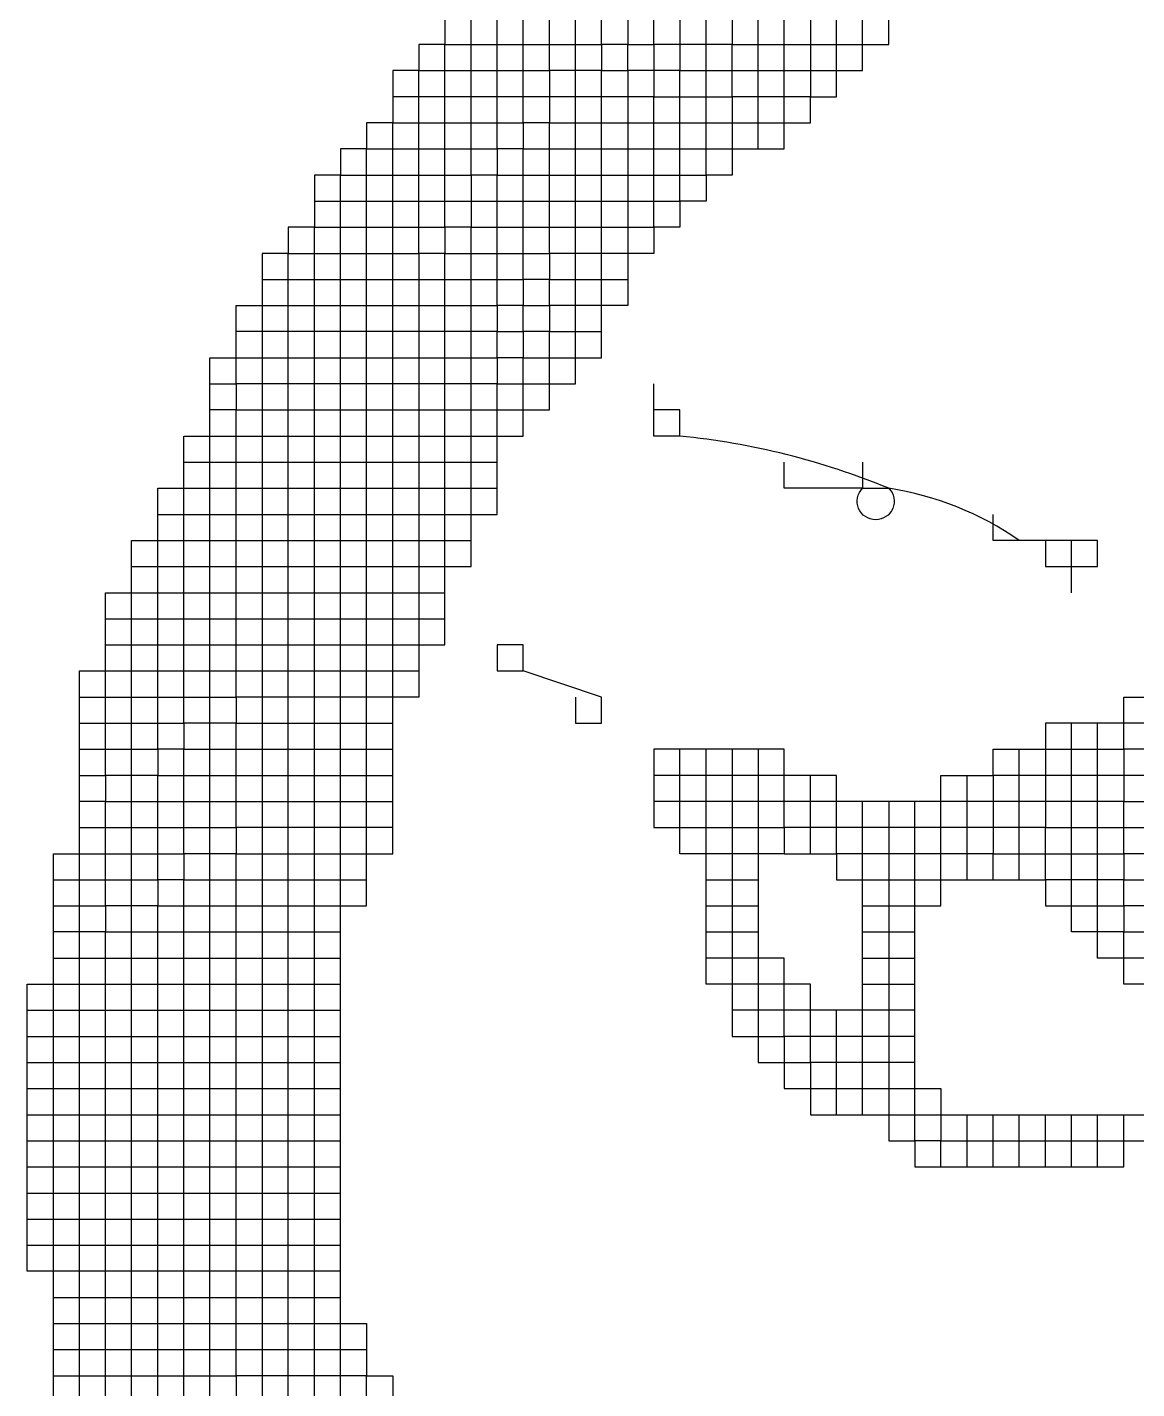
# Model space of a CAD drawing. Header units: millimetres. Extents: x 0 to 420, y 0 to 297.
# Drawn here: x 353.897 to 357.578, y 74.346 to 78.864 of the extents above; entities that cross this region are included whole.
import ezdxf
from ezdxf.enums import TextEntityAlignment as Align

# ---------------------------------------------------------------- set-up
doc = ezdxf.new("R2010")
doc.units = ezdxf.units.MM
doc.layers.add('TEXT', color=255, linetype='Continuous')
doc.styles.add('ECL', font='SIMFANG_2312.TTF', dxfattribs={"width": 0.7, "height": 3})

# ---------------------------------------------------------------- blocks, each defined once
blk = doc.blocks.new('*U60')
at = {"color": 32, "linetype": 'Continuous'}
for points in [[(-29.073, 9.4735), (-29.073, 9.325), (-29.2215, 9.325), (-29.2215, 9.1765), (-29.37, 9.1765), (-29.37, 9.028), (-29.37, 8.8795), (-29.5185, 8.8795), (-29.5185, 8.731), (-29.667, 8.731), (-29.667, 8.5825), (-29.8155, 8.5825), (-29.8155, 8.434), (-29.8155, 8.2855), (-29.964, 8.2855), (-29.964, 8.137), (-30.1125, 8.137), (-30.1125, 7.9885), (-30.1125, 7.84), (-30.1125, 7.6915), (-30.1125, 7.543), (-30.1125, 7.3945), (-30.1125, 7.246), (-30.1125, 7.0975), (-30.1125, 6.949), (-30.1125, 6.8005), (-30.1125, 6.652), (-30.1125, 6.5035), (-30.1125, 6.355), (-30.1125, 6.2065), (-30.1125, 6.058), (-30.1125, 5.9095), (-30.1125, 5.761), (-30.1125, 5.6125), (-30.1125, 5.464), (-30.1125, 5.3155), (-30.1125, 5.167), (-30.1125, 5.0185), (-30.1125, 4.87), (-30.1125, 4.7215), (-30.1125, 4.573), (-30.1125, 4.4245), (-30.1125, 4.276), (-30.1125, 4.1275), (-30.1125, 3.979), (-30.1125, 3.8305), (-30.1125, 3.682), (-30.1125, 3.5335), (-30.1125, 3.385), (-30.1125, 3.2365), (-30.1125, 3.088), (-30.1125, 2.9395), (-30.1125, 2.791), (-30.1125, 2.6425), (-30.1125, 2.494), (-30.1125, 2.3455), (-30.1125, 2.197), (-30.1125, 2.0485), (-30.1125, 1.9), (-30.1125, 1.7515), (-30.1125, 1.603)], [(-31.449, 3.8305), (-31.3005, 3.8305), (-31.152, 3.8305), (-31.0035, 3.8305), (-31.0035, 3.979), (-30.855, 3.979), (-30.7065, 3.979), (-30.7065, 4.1275), (-30.558, 4.1275), (-30.558, 4.276), (-30.4095, 4.276), (-30.261, 4.276), (-30.261, 4.4245), (-30.1125, 4.4245), (-29.964, 4.4245), (-29.8155, 4.4245), (-29.667, 4.4245), (-29.5185, 4.4245), (-29.5185, 4.573), (-29.5185, 4.7215), (-29.5185, 4.87), (-29.5185, 5.0185), (-29.5185, 5.167), (-29.5185, 5.3155), (-29.5185, 5.464), (-29.5185, 5.6125), (-29.5185, 5.761), (-29.5185, 5.9095), (-29.5185, 6.058), (-29.5185, 6.2065), (-29.5185, 6.355), (-29.5185, 6.5035), (-29.5185, 6.652), (-29.5185, 6.8005), (-29.5185, 6.949), (-29.5185, 7.0975), (-29.5185, 7.246), (-29.5185, 7.3945), (-29.5185, 7.543), (-29.5185, 7.6915), (-29.5185, 7.84), (-29.5185, 7.9885), (-29.5185, 8.137), (-29.37, 8.137), (-29.37, 8.2855), (-29.2215, 8.2855), (-29.2215, 8.434), (-29.2215, 8.5825), (-29.073, 8.5825), (-29.073, 8.731), (-28.9245, 8.731), (-28.9245, 8.8795), (-28.776, 8.8795), (-28.776, 9.028), (-28.776, 9.1765), (-28.6275, 9.1765), (-28.6275, 9.325), (-28.479, 9.325), (-28.479, 9.4735)], [(-29.37, 4.87), (-29.37, 5.0185), (-29.37, 5.167), (-29.37, 5.3155), (-29.37, 5.464), (-29.37, 5.6125), (-29.37, 5.761), (-29.37, 5.9095), (-29.37, 6.058), (-29.37, 6.2065), (-29.37, 6.355), (-29.37, 6.5035), (-29.37, 6.652), (-29.37, 6.8005), (-29.37, 6.949), (-29.37, 7.0975), (-29.37, 7.246), (-29.37, 7.3945), (-29.37, 7.543), (-29.37, 7.6915), (-29.37, 7.84), (-29.37, 7.9885), (-29.37, 8.137), (-29.2215, 8.137), (-29.2215, 8.2855), (-29.073, 8.2855), (-29.073, 8.434), (-29.073, 8.5825), (-28.9245, 8.5825), (-28.9245, 8.731), (-28.776, 8.731), (-28.776, 8.8795), (-28.6275, 8.8795), (-28.6275, 9.028), (-28.6275, 9.1765), (-28.479, 9.1765), (-28.479, 9.325), (-28.3305, 9.325), (-28.182, 9.325), (-28.182, 9.4735)], [(-30.558, 6.949), (-30.4095, 6.949), (-30.261, 6.949), (-30.261, 7.0975), (-30.1125, 7.0975), (-29.964, 7.0975), (-29.8155, 7.0975), (-29.667, 7.0975), (-29.5185, 7.0975), (-29.37, 7.0975), (-29.2215, 7.0975), (-29.073, 7.0975), (-28.9245, 7.0975), (-28.776, 7.0975), (-28.6275, 7.0975), (-28.6275, 7.246), (-28.479, 7.246), (-28.479, 7.3945), (-28.3305, 7.3945), (-28.3305, 7.543), (-28.182, 7.543), (-28.182, 7.6915), (-28.182, 7.84), (-28.182, 7.9885), (-28.182, 8.137), (-28.182, 8.2855), (-28.182, 8.434), (-28.182, 8.5825), (-28.182, 8.731), (-28.182, 8.8795), (-28.182, 9.028), (-28.182, 9.1765), (-28.0335, 9.1765), (-28.0335, 9.325), (-27.885, 9.325), (-27.885, 9.4735)], [(-30.4095, 1.603), (-30.4095, 1.7515), (-30.4095, 1.9), (-30.4095, 2.0485), (-30.4095, 2.197), (-30.4095, 2.3455), (-30.4095, 2.494), (-30.4095, 2.6425), (-30.4095, 2.791), (-30.4095, 2.9395), (-30.4095, 3.088), (-30.4095, 3.2365), (-30.4095, 3.385), (-30.4095, 3.5335), (-30.4095, 3.682), (-30.4095, 3.8305), (-30.4095, 3.979), (-30.4095, 4.1275), (-30.4095, 4.276), (-30.4095, 4.4245), (-30.4095, 4.573), (-30.4095, 4.7215), (-30.4095, 4.87), (-30.4095, 5.0185), (-30.4095, 5.167), (-30.4095, 5.3155), (-30.4095, 5.464), (-30.4095, 5.6125), (-30.4095, 5.761), (-30.4095, 5.9095), (-30.4095, 6.058), (-30.4095, 6.2065), (-30.4095, 6.355), (-30.4095, 6.5035), (-30.4095, 6.652), (-30.4095, 6.8005), (-30.4095, 6.949), (-30.4095, 7.0975), (-30.4095, 7.246), (-30.4095, 7.3945), (-30.4095, 7.543), (-30.261, 7.543), (-30.261, 7.6915), (-30.261, 7.84), (-30.1125, 7.84), (-29.964, 7.84), (-29.8155, 7.84), (-29.667, 7.84), (-29.5185, 7.84), (-29.37, 7.84), (-29.2215, 7.84), (-29.073, 7.84), (-28.9245, 7.84), (-28.776, 7.84), (-28.776, 7.9885), (-28.6275, 7.9885), (-28.6275, 8.137), (-28.479, 8.137), (-28.479, 8.2855), (-28.3305, 8.2855), (-28.182, 8.2855), (-28.0335, 8.2855), (-27.885, 8.2855), (-27.885, 8.434), (-27.7365, 8.434), (-27.7365, 8.5825), (-27.588, 8.5825), (-27.588, 8.731), (-27.588, 8.8795), (-27.588, 9.028), (-27.588, 9.1765), (-27.588, 9.325), (-27.588, 9.4735)], [(-30.855, 1.603), (-30.855, 1.7515), (-30.855, 1.9), (-30.855, 2.0485), (-30.855, 2.197), (-30.855, 2.3455), (-30.855, 2.494), (-30.855, 2.6425), (-30.855, 2.791), (-30.855, 2.9395), (-30.855, 3.088), (-30.855, 3.2365), (-30.855, 3.385), (-30.855, 3.5335), (-30.855, 3.682), (-30.855, 3.8305), (-30.855, 3.979), (-30.855, 4.1275), (-30.855, 4.276), (-30.855, 4.4245), (-30.855, 4.573), (-30.855, 4.7215), (-30.855, 4.87), (-30.855, 5.0185), (-30.855, 5.167), (-30.855, 5.3155), (-30.855, 5.464), (-30.855, 5.6125), (-30.855, 5.761), (-30.855, 5.9095), (-30.855, 6.058), (-30.855, 6.2065), (-30.855, 6.355), (-30.855, 6.5035), (-30.7065, 6.5035), (-30.7065, 6.652), (-30.7065, 6.8005), (-30.558, 6.8005), (-30.558, 6.949), (-30.558, 7.0975), (-30.4095, 7.0975), (-30.261, 7.0975), (-30.261, 7.246), (-30.1125, 7.246), (-29.964, 7.246), (-29.8155, 7.246), (-29.667, 7.246), (-29.5185, 7.246), (-29.37, 7.246), (-29.2215, 7.246), (-29.073, 7.246), (-28.9245, 7.246), (-28.776, 7.246), (-28.776, 7.3945), (-28.6275, 7.3945), (-28.6275, 7.543), (-28.479, 7.543), (-28.479, 7.6915), (-28.3305, 7.6915), (-28.182, 7.6915)], [(-30.7065, 1.603), (-30.7065, 1.7515), (-30.7065, 1.9), (-30.7065, 2.0485), (-30.7065, 2.197), (-30.7065, 2.3455), (-30.855, 2.3455), (-31.0035, 2.3455), (-31.0035, 2.494), (-30.855, 2.494), (-30.7065, 2.494), (-30.7065, 2.6425), (-30.558, 2.6425), (-30.558, 2.791), (-30.4095, 2.791), (-30.261, 2.791), (-30.261, 2.9395), (-30.1125, 2.9395), (-29.964, 2.9395), (-29.8155, 2.9395), (-29.667, 2.9395)], [(-30.558, 1.603), (-30.558, 1.7515), (-30.558, 1.9), (-30.558, 2.0485), (-30.558, 2.197), (-30.558, 2.3455), (-30.7065, 2.3455), (-30.7065, 2.494), (-30.558, 2.494), (-30.558, 2.6425), (-30.4095, 2.6425), (-30.261, 2.6425), (-30.261, 2.791), (-30.1125, 2.791), (-29.964, 2.791), (-29.8155, 2.791), (-29.667, 2.791)]]:
    blk.add_lwpolyline(points, dxfattribs=at)
at = {"color": 15, "linetype": 'Continuous'}
for points in [[(-26.994, 9.4735), (-26.994, 9.325), (-26.994, 9.1765), (-26.994, 9.028), (-27.1425, 9.028), (-27.291, 9.028), (-27.4395, 9.028), (-27.4395, 8.8795), (-27.4395, 8.731), (-27.4395, 8.5825), (-27.588, 8.5825), (-27.588, 8.434), (-27.7365, 8.434), (-27.7365, 8.2855), (-27.885, 8.2855), (-27.885, 8.137), (-28.0335, 8.137), (-28.182, 8.137), (-28.3305, 8.137), (-28.479, 8.137), (-28.479, 7.9885), (-28.6275, 7.9885), (-28.6275, 7.84), (-28.776, 7.84), (-28.776, 7.6915), (-28.9245, 7.6915), (-29.073, 7.6915), (-29.2215, 7.6915), (-29.37, 7.6915), (-29.5185, 7.6915), (-29.667, 7.6915), (-29.8155, 7.6915), (-29.964, 7.6915), (-30.1125, 7.6915), (-30.261, 7.6915)], [(-27.4395, 9.4735), (-27.4395, 9.325), (-27.588, 9.325), (-27.7365, 9.325), (-27.7365, 9.1765), (-27.885, 9.1765), (-27.885, 9.028), (-28.0335, 9.028), (-28.182, 9.028), (-28.3305, 9.028), (-28.479, 9.028), (-28.6275, 9.028), (-28.776, 9.028), (-28.9245, 9.028), (-29.073, 9.028), (-29.2215, 9.028), (-29.37, 9.028)], [(-31.3005, 1.9), (-31.152, 1.9), (-31.0035, 1.9), (-30.855, 1.9), (-30.7065, 1.9), (-30.558, 1.9), (-30.4095, 1.9), (-30.261, 1.9), (-30.261, 2.0485), (-30.1125, 2.0485), (-29.964, 2.0485), (-29.8155, 2.0485), (-29.667, 2.0485), (-29.5185, 2.0485), (-29.5185, 1.9), (-29.5185, 1.7515), (-29.37, 1.7515), (-29.37, 1.603)]]:
    blk.add_lwpolyline(points, dxfattribs=at)
at = {"color": 13, "linetype": 'Continuous'}
for points in [[(-31.152, 5.3155), (-31.0035, 5.3155), (-31.0035, 5.464), (-30.855, 5.464), (-30.7065, 5.464), (-30.7065, 5.6125), (-30.558, 5.6125), (-30.558, 5.761), (-30.4095, 5.761), (-30.261, 5.761), (-30.261, 5.9095), (-30.1125, 5.9095), (-29.964, 5.9095), (-29.8155, 5.9095), (-29.667, 5.9095), (-29.5185, 5.9095), (-29.37, 5.9095), (-29.2215, 5.9095), (-29.073, 5.9095), (-29.073, 6.058), (-29.073, 6.2065), (-29.073, 6.355), (-29.073, 6.5035), (-29.073, 6.652), (-29.073, 6.8005), (-29.073, 6.949), (-29.073, 7.0975), (-29.073, 7.246), (-29.073, 7.3945), (-29.073, 7.543), (-29.073, 7.6915), (-29.073, 7.84), (-29.073, 7.9885), (-29.073, 8.137), (-28.9245, 8.137), (-28.9245, 8.2855), (-28.776, 8.2855), (-28.776, 8.434), (-28.6275, 8.434), (-28.6275, 8.5825), (-28.479, 8.5825), (-28.479, 8.731), (-28.3305, 8.731), (-28.182, 8.731), (-28.0335, 8.731), (-27.885, 8.731), (-27.885, 8.8795), (-27.7365, 8.8795), (-27.7365, 9.028), (-27.588, 9.028), (-27.4395, 9.028), (-27.4395, 9.1765), (-27.291, 9.1765), (-27.1425, 9.1765), (-26.994, 9.1765), (-26.8455, 9.1765), (-26.8455, 9.325), (-26.8455, 9.4735)], [(-30.1125, 7.9885), (-29.964, 7.9885), (-29.8155, 7.9885), (-29.667, 7.9885), (-29.5185, 7.9885), (-29.37, 7.9885), (-29.2215, 7.9885), (-29.073, 7.9885), (-28.9245, 7.9885), (-28.776, 7.9885), (-28.776, 8.137), (-28.6275, 8.137), (-28.6275, 8.2855), (-28.479, 8.2855), (-28.479, 8.434), (-28.3305, 8.434), (-28.182, 8.434), (-28.0335, 8.434), (-27.885, 8.434), (-27.885, 8.5825), (-27.7365, 8.5825), (-27.7365, 8.731), (-27.588, 8.731), (-27.4395, 8.731), (-27.291, 8.731), (-27.1425, 8.731), (-27.1425, 8.8795), (-26.994, 8.8795), (-26.994, 9.028), (-26.8455, 9.028), (-26.8455, 9.1765), (-26.697, 9.1765), (-26.697, 9.325), (-26.697, 9.4735)], [(-31.0035, 5.9095), (-30.855, 5.9095), (-30.7065, 5.9095), (-30.7065, 6.058), (-30.558, 6.058), (-30.558, 6.2065), (-30.4095, 6.2065), (-30.261, 6.2065), (-30.261, 6.355), (-30.1125, 6.355), (-29.964, 6.355), (-29.8155, 6.355), (-29.667, 6.355), (-29.5185, 6.355), (-29.37, 6.355), (-29.2215, 6.355), (-29.073, 6.355), (-28.9245, 6.355), (-28.9245, 6.5035), (-28.9245, 6.652), (-28.9245, 6.8005), (-28.9245, 6.949), (-28.9245, 7.0975), (-28.9245, 7.246), (-28.9245, 7.3945), (-28.9245, 7.543), (-28.9245, 7.6915), (-28.9245, 7.84), (-28.9245, 7.9885), (-28.9245, 8.137), (-28.776, 8.137), (-28.776, 8.2855), (-28.6275, 8.2855), (-28.6275, 8.434), (-28.479, 8.434), (-28.479, 8.5825), (-28.3305, 8.5825), (-28.182, 8.5825), (-28.0335, 8.5825), (-27.885, 8.5825), (-27.885, 8.731), (-27.7365, 8.731), (-27.7365, 8.8795), (-27.588, 8.8795), (-27.4395, 8.8795), (-27.291, 8.8795), (-27.1425, 8.8795), (-27.1425, 9.028), (-27.1425, 9.1765), (-27.1425, 9.325), (-27.1425, 9.4735)], [(-31.152, 1.603), (-31.152, 1.7515), (-31.152, 1.9), (-31.152, 2.0485), (-31.152, 2.197), (-31.152, 2.3455), (-31.152, 2.494), (-31.152, 2.6425), (-31.152, 2.791), (-31.152, 2.9395), (-31.152, 3.088), (-31.152, 3.2365), (-31.152, 3.385), (-31.152, 3.5335), (-31.152, 3.682), (-31.152, 3.8305), (-31.152, 3.979), (-31.152, 4.1275), (-31.152, 4.276), (-31.152, 4.4245), (-31.152, 4.573), (-31.152, 4.7215), (-31.152, 4.87), (-31.152, 5.0185), (-31.152, 5.167), (-31.152, 5.3155), (-31.152, 5.464), (-31.152, 5.6125), (-31.152, 5.761), (-31.0035, 5.761), (-31.0035, 5.9095), (-31.0035, 6.058), (-31.0035, 6.2065), (-30.855, 6.2065), (-30.7065, 6.2065), (-30.7065, 6.355), (-30.558, 6.355), (-30.558, 6.5035), (-30.4095, 6.5035), (-30.261, 6.5035), (-30.261, 6.652), (-30.1125, 6.652), (-29.964, 6.652), (-29.8155, 6.652), (-29.667, 6.652), (-29.5185, 6.652), (-29.37, 6.652), (-29.2215, 6.652), (-29.073, 6.652), (-28.9245, 6.652), (-28.776, 6.652), (-28.776, 6.8005), (-28.776, 6.949), (-28.776, 7.0975), (-28.776, 7.246), (-28.6275, 7.246), (-28.6275, 7.3945), (-28.479, 7.3945), (-28.479, 7.543), (-28.3305, 7.543), (-28.3305, 7.6915), (-28.3305, 7.84), (-28.3305, 7.9885), (-28.3305, 8.137), (-28.3305, 8.2855), (-28.3305, 8.434), (-28.3305, 8.5825), (-28.3305, 8.731), (-28.3305, 8.8795), (-28.3305, 9.028), (-28.3305, 9.1765), (-28.3305, 9.325), (-28.3305, 9.4735)], [(-30.4095, 7.3945), (-30.261, 7.3945), (-30.261, 7.543), (-30.1125, 7.543), (-29.964, 7.543), (-29.8155, 7.543), (-29.667, 7.543), (-29.5185, 7.543), (-29.37, 7.543), (-29.2215, 7.543), (-29.073, 7.543), (-28.9245, 7.543), (-28.776, 7.543), (-28.776, 7.6915), (-28.6275, 7.6915), (-28.6275, 7.84), (-28.479, 7.84), (-28.479, 7.9885), (-28.3305, 7.9885), (-28.182, 7.9885), (-28.0335, 7.9885)], [(-29.5185, 1.603), (-29.5185, 1.7515), (-29.667, 1.7515), (-29.8155, 1.7515), (-29.964, 1.7515), (-30.1125, 1.7515), (-30.261, 1.7515), (-30.261, 1.603)], [(-31.3005, 1.603), (-31.3005, 1.7515), (-31.3005, 1.9), (-31.3005, 2.0485), (-31.3005, 2.197), (-31.3005, 2.3455), (-31.3005, 2.494), (-31.3005, 2.6425), (-31.3005, 2.791), (-31.3005, 2.9395), (-31.3005, 3.088), (-31.3005, 3.2365), (-31.3005, 3.385), (-31.3005, 3.5335), (-31.3005, 3.682), (-31.3005, 3.8305), (-31.3005, 3.979), (-31.3005, 4.1275), (-31.3005, 4.276), (-31.3005, 4.4245), (-31.3005, 4.573), (-31.3005, 4.7215), (-31.152, 4.7215), (-31.0035, 4.7215), (-31.0035, 4.87), (-30.855, 4.87), (-30.7065, 4.87), (-30.7065, 5.0185), (-30.558, 5.0185), (-30.558, 5.167), (-30.4095, 5.167), (-30.261, 5.167), (-30.261, 5.3155), (-30.1125, 5.3155), (-29.964, 5.3155), (-29.8155, 5.3155), (-29.667, 5.3155), (-29.5185, 5.3155), (-29.37, 5.3155)], [(-31.0035, 1.603), (-31.0035, 1.7515), (-31.0035, 1.9), (-31.0035, 2.0485), (-31.0035, 2.197), (-31.0035, 2.3455), (-31.152, 2.3455), (-31.3005, 2.3455), (-31.449, 2.3455), (-31.449, 2.494), (-31.449, 2.6425), (-31.449, 2.791), (-31.449, 2.9395), (-31.449, 3.088), (-31.449, 3.2365), (-31.449, 3.385), (-31.449, 3.5335), (-31.449, 3.682), (-31.449, 3.8305), (-31.449, 3.979), (-31.3005, 3.979), (-31.152, 3.979), (-31.0035, 3.979), (-31.0035, 4.1275), (-30.855, 4.1275), (-30.7065, 4.1275), (-30.7065, 4.276), (-30.558, 4.276), (-30.558, 4.4245), (-30.4095, 4.4245), (-30.261, 4.4245), (-30.261, 4.573), (-30.1125, 4.573), (-29.964, 4.573), (-29.8155, 4.573), (-29.667, 4.573), (-29.5185, 4.573)], [(-31.449, 3.682), (-31.3005, 3.682), (-31.152, 3.682), (-31.0035, 3.682), (-31.0035, 3.8305), (-30.855, 3.8305), (-30.7065, 3.8305), (-30.7065, 3.979), (-30.558, 3.979), (-30.558, 4.1275), (-30.4095, 4.1275), (-30.261, 4.1275), (-30.261, 4.276), (-30.1125, 4.276), (-29.964, 4.276), (-29.8155, 4.276), (-29.667, 4.276)], [(-31.449, 3.5335), (-31.3005, 3.5335), (-31.152, 3.5335), (-31.0035, 3.5335), (-31.0035, 3.682), (-30.855, 3.682), (-30.7065, 3.682), (-30.7065, 3.8305), (-30.558, 3.8305), (-30.558, 3.979), (-30.4095, 3.979), (-30.261, 3.979), (-30.261, 4.1275), (-30.1125, 4.1275), (-29.964, 4.1275), (-29.8155, 4.1275), (-29.667, 4.1275)], [(-31.449, 3.385), (-31.3005, 3.385), (-31.152, 3.385), (-31.0035, 3.385), (-31.0035, 3.5335), (-30.855, 3.5335), (-30.7065, 3.5335), (-30.7065, 3.682), (-30.558, 3.682), (-30.558, 3.8305), (-30.4095, 3.8305), (-30.261, 3.8305), (-30.261, 3.979), (-30.1125, 3.979), (-29.964, 3.979), (-29.8155, 3.979), (-29.667, 3.979)], [(-31.449, 3.2365), (-31.3005, 3.2365), (-31.152, 3.2365), (-31.0035, 3.2365), (-31.0035, 3.385), (-30.855, 3.385), (-30.7065, 3.385), (-30.7065, 3.5335), (-30.558, 3.5335), (-30.558, 3.682), (-30.4095, 3.682), (-30.261, 3.682), (-30.261, 3.8305), (-30.1125, 3.8305), (-29.964, 3.8305), (-29.8155, 3.8305), (-29.667, 3.8305)], [(-31.449, 3.088), (-31.3005, 3.088), (-31.152, 3.088), (-31.0035, 3.088), (-31.0035, 3.2365), (-30.855, 3.2365), (-30.7065, 3.2365), (-30.7065, 3.385), (-30.558, 3.385), (-30.558, 3.5335), (-30.4095, 3.5335), (-30.261, 3.5335), (-30.261, 3.682), (-30.1125, 3.682), (-29.964, 3.682), (-29.8155, 3.682), (-29.667, 3.682)], [(-31.449, 2.9395), (-31.3005, 2.9395), (-31.152, 2.9395), (-31.0035, 2.9395), (-31.0035, 3.088), (-30.855, 3.088), (-30.7065, 3.088), (-30.7065, 3.2365), (-30.558, 3.2365), (-30.558, 3.385), (-30.4095, 3.385), (-30.261, 3.385), (-30.261, 3.5335), (-30.1125, 3.5335), (-29.964, 3.5335), (-29.8155, 3.5335), (-29.667, 3.5335)], [(-31.449, 2.791), (-31.3005, 2.791), (-31.152, 2.791), (-31.0035, 2.791), (-31.0035, 2.9395), (-30.855, 2.9395), (-30.7065, 2.9395), (-30.7065, 3.088), (-30.558, 3.088), (-30.558, 3.2365), (-30.4095, 3.2365), (-30.261, 3.2365), (-30.261, 3.385), (-30.1125, 3.385), (-29.964, 3.385), (-29.8155, 3.385), (-29.667, 3.385)], [(-31.449, 2.6425), (-31.3005, 2.6425), (-31.152, 2.6425), (-31.0035, 2.6425), (-31.0035, 2.791), (-30.855, 2.791), (-30.7065, 2.791), (-30.7065, 2.9395), (-30.558, 2.9395), (-30.558, 3.088), (-30.4095, 3.088), (-30.261, 3.088), (-30.261, 3.2365), (-30.1125, 3.2365), (-29.964, 3.2365), (-29.8155, 3.2365), (-29.667, 3.2365)], [(-31.449, 2.494), (-31.3005, 2.494), (-31.152, 2.494), (-31.0035, 2.494), (-31.0035, 2.6425), (-30.855, 2.6425), (-30.7065, 2.6425), (-30.7065, 2.791), (-30.558, 2.791), (-30.558, 2.9395), (-30.4095, 2.9395), (-30.261, 2.9395), (-30.261, 3.088), (-30.1125, 3.088), (-29.964, 3.088), (-29.8155, 3.088), (-29.667, 3.088)], [(-31.3005, 1.7515), (-31.152, 1.7515), (-31.0035, 1.7515), (-30.855, 1.7515), (-30.7065, 1.7515), (-30.558, 1.7515), (-30.4095, 1.7515), (-30.261, 1.7515), (-30.261, 1.9), (-30.1125, 1.9), (-29.964, 1.9), (-29.8155, 1.9), (-29.667, 1.9), (-29.5185, 1.9)]]:
    blk.add_lwpolyline(points, dxfattribs=at)
at = {"color": 22, "linetype": 'Continuous'}
for points in [[(-29.964, 1.603), (-29.964, 1.7515), (-29.964, 1.9), (-29.964, 2.0485), (-29.964, 2.197), (-29.964, 2.3455), (-29.964, 2.494), (-29.964, 2.6425), (-29.964, 2.791), (-29.964, 2.9395), (-29.964, 3.088), (-29.964, 3.2365), (-29.964, 3.385), (-29.964, 3.5335), (-29.964, 3.682), (-29.964, 3.8305), (-29.964, 3.979), (-29.964, 4.1275), (-29.964, 4.276), (-29.964, 4.4245), (-29.964, 4.573), (-29.964, 4.7215), (-29.964, 4.87), (-29.964, 5.0185), (-29.964, 5.167), (-29.964, 5.3155), (-29.964, 5.464), (-29.964, 5.6125), (-29.964, 5.761), (-29.964, 5.9095), (-29.964, 6.058), (-29.964, 6.2065), (-29.964, 6.355), (-29.964, 6.5035), (-29.964, 6.652), (-29.964, 6.8005), (-29.964, 6.949), (-29.964, 7.0975), (-29.964, 7.246), (-29.964, 7.3945), (-29.964, 7.543), (-29.964, 7.6915), (-29.964, 7.84), (-29.964, 7.9885), (-29.964, 8.137), (-29.8155, 8.137), (-29.8155, 8.2855), (-29.667, 8.2855), (-29.667, 8.434), (-29.667, 8.5825), (-29.5185, 8.5825), (-29.5185, 8.731), (-29.37, 8.731), (-29.37, 8.8795), (-29.2215, 8.8795), (-29.2215, 9.028), (-29.2215, 9.1765), (-29.073, 9.1765), (-29.073, 9.325), (-28.9245, 9.325), (-28.9245, 9.4735)], [(-28.0335, 9.4735), (-28.0335, 9.325), (-28.182, 9.325), (-28.182, 9.1765), (-28.3305, 9.1765), (-28.479, 9.1765), (-28.479, 9.028), (-28.479, 8.8795), (-28.6275, 8.8795), (-28.6275, 8.731), (-28.776, 8.731), (-28.776, 8.5825), (-28.9245, 8.5825), (-28.9245, 8.434), (-28.9245, 8.2855), (-29.073, 8.2855), (-29.073, 8.137), (-29.2215, 8.137), (-29.2215, 7.9885), (-29.2215, 7.84), (-29.2215, 7.6915), (-29.2215, 7.543), (-29.2215, 7.3945), (-29.2215, 7.246), (-29.2215, 7.0975), (-29.2215, 6.949), (-29.2215, 6.8005), (-29.2215, 6.652), (-29.2215, 6.5035), (-29.2215, 6.355), (-29.2215, 6.2065), (-29.2215, 6.058), (-29.2215, 5.9095), (-29.2215, 5.761), (-29.2215, 5.6125), (-29.37, 5.6125), (-29.5185, 5.6125), (-29.667, 5.6125), (-29.8155, 5.6125), (-29.964, 5.6125), (-30.1125, 5.6125), (-30.261, 5.6125), (-30.261, 5.464), (-30.4095, 5.464), (-30.558, 5.464), (-30.558, 5.3155), (-30.7065, 5.3155), (-30.7065, 5.167), (-30.855, 5.167), (-31.0035, 5.167), (-31.0035, 5.0185), (-31.152, 5.0185)], [(-27.7365, 9.4735), (-27.7365, 9.325), (-27.885, 9.325), (-27.885, 9.1765), (-28.0335, 9.1765), (-28.0335, 9.028), (-28.0335, 8.8795), (-28.0335, 8.731), (-28.0335, 8.5825), (-28.0335, 8.434), (-28.0335, 8.2855), (-28.0335, 8.137), (-28.0335, 7.9885), (-28.0335, 7.84), (-28.182, 7.84), (-28.3305, 7.84), (-28.479, 7.84), (-28.479, 7.6915), (-28.6275, 7.6915), (-28.6275, 7.543), (-28.776, 7.543), (-28.776, 7.3945), (-28.9245, 7.3945), (-29.073, 7.3945), (-29.2215, 7.3945), (-29.37, 7.3945), (-29.5185, 7.3945), (-29.667, 7.3945), (-29.8155, 7.3945), (-29.964, 7.3945), (-30.1125, 7.3945), (-30.261, 7.3945), (-30.261, 7.246), (-30.4095, 7.246)]]:
    blk.add_lwpolyline(points, dxfattribs=at)
at = {"color": 34, "linetype": 'Continuous'}
for points in [[(-29.8155, 1.603), (-29.8155, 1.7515), (-29.8155, 1.9), (-29.8155, 2.0485), (-29.8155, 2.197), (-29.8155, 2.3455), (-29.8155, 2.494), (-29.8155, 2.6425), (-29.8155, 2.791), (-29.8155, 2.9395), (-29.8155, 3.088), (-29.8155, 3.2365), (-29.8155, 3.385), (-29.8155, 3.5335), (-29.8155, 3.682), (-29.8155, 3.8305), (-29.8155, 3.979), (-29.8155, 4.1275), (-29.8155, 4.276), (-29.8155, 4.4245), (-29.8155, 4.573), (-29.8155, 4.7215), (-29.8155, 4.87), (-29.8155, 5.0185), (-29.8155, 5.167), (-29.8155, 5.3155), (-29.8155, 5.464), (-29.8155, 5.6125), (-29.8155, 5.761), (-29.8155, 5.9095), (-29.8155, 6.058), (-29.8155, 6.2065), (-29.8155, 6.355), (-29.8155, 6.5035), (-29.8155, 6.652), (-29.8155, 6.8005), (-29.8155, 6.949), (-29.8155, 7.0975), (-29.8155, 7.246), (-29.8155, 7.3945), (-29.8155, 7.543), (-29.8155, 7.6915), (-29.8155, 7.84), (-29.8155, 7.9885), (-29.8155, 8.137), (-29.667, 8.137), (-29.667, 8.2855), (-29.5185, 8.2855), (-29.5185, 8.434), (-29.5185, 8.5825), (-29.37, 8.5825), (-29.37, 8.731), (-29.2215, 8.731), (-29.2215, 8.8795), (-29.073, 8.8795), (-29.073, 9.028), (-29.073, 9.1765), (-28.9245, 9.1765), (-28.9245, 9.325), (-28.776, 9.325), (-28.776, 9.4735)], [(-29.667, 1.603), (-29.667, 1.7515), (-29.667, 1.9), (-29.667, 2.0485), (-29.667, 2.197), (-29.667, 2.3455), (-29.667, 2.494), (-29.667, 2.6425), (-29.667, 2.791), (-29.667, 2.9395), (-29.667, 3.088), (-29.667, 3.2365), (-29.667, 3.385), (-29.667, 3.5335), (-29.667, 3.682), (-29.667, 3.8305), (-29.667, 3.979), (-29.667, 4.1275), (-29.667, 4.276), (-29.667, 4.4245), (-29.667, 4.573), (-29.667, 4.7215), (-29.667, 4.87), (-29.667, 5.0185), (-29.667, 5.167), (-29.667, 5.3155), (-29.667, 5.464), (-29.667, 5.6125), (-29.667, 5.761), (-29.667, 5.9095), (-29.667, 6.058), (-29.667, 6.2065), (-29.667, 6.355), (-29.667, 6.5035), (-29.667, 6.652), (-29.667, 6.8005), (-29.667, 6.949), (-29.667, 7.0975), (-29.667, 7.246), (-29.667, 7.3945), (-29.667, 7.543), (-29.667, 7.6915), (-29.667, 7.84), (-29.667, 7.9885), (-29.667, 8.137), (-29.5185, 8.137), (-29.5185, 8.2855), (-29.37, 8.2855), (-29.37, 8.434), (-29.37, 8.5825), (-29.2215, 8.5825), (-29.2215, 8.731), (-29.073, 8.731), (-29.073, 8.8795), (-28.9245, 8.8795), (-28.9245, 9.028), (-28.9245, 9.1765), (-28.776, 9.1765), (-28.776, 9.325), (-28.6275, 9.325), (-28.6275, 9.4735)]]:
    blk.add_lwpolyline(points, dxfattribs=at)
at = {"color": 23, "linetype": 'Continuous'}
for points in [[(-29.8155, 8.434), (-29.667, 8.434), (-29.5185, 8.434), (-29.37, 8.434), (-29.2215, 8.434), (-29.073, 8.434), (-28.9245, 8.434), (-28.776, 8.434), (-28.776, 8.5825), (-28.6275, 8.5825), (-28.6275, 8.731), (-28.479, 8.731), (-28.479, 8.8795), (-28.3305, 8.8795), (-28.182, 8.8795), (-28.0335, 8.8795), (-27.885, 8.8795), (-27.885, 9.028), (-27.7365, 9.028), (-27.7365, 9.1765), (-27.588, 9.1765), (-27.4395, 9.1765), (-27.4395, 9.325), (-27.291, 9.325), (-27.1425, 9.325), (-26.994, 9.325), (-26.8455, 9.325), (-26.697, 9.325), (-26.5485, 9.325), (-26.5485, 9.4735)], [(-27.291, 8.731), (-27.291, 8.8795), (-27.291, 9.028), (-27.291, 9.1765), (-27.291, 9.325), (-27.291, 9.4735), (-27.291, 9.622), (-27.291, 9.7705), (-27.291, 9.919), (-27.291, 10.0675), (-27.291, 10.216), (-27.291, 10.3645), (-27.291, 10.513), (-27.291, 10.6615), (-27.291, 10.81), (-27.291, 10.9585), (-27.291, 11.107)], [(-30.7065, 6.652), (-30.558, 6.652), (-30.558, 6.8005), (-30.4095, 6.8005), (-30.261, 6.8005), (-30.261, 6.949), (-30.1125, 6.949), (-29.964, 6.949), (-29.8155, 6.949), (-29.667, 6.949), (-29.5185, 6.949), (-29.37, 6.949), (-29.2215, 6.949), (-29.073, 6.949), (-28.9245, 6.949), (-28.776, 6.949)], [(-30.855, 6.355), (-30.7065, 6.355), (-30.7065, 6.5035), (-30.558, 6.5035), (-30.558, 6.652), (-30.4095, 6.652), (-30.261, 6.652), (-30.261, 6.8005), (-30.1125, 6.8005), (-29.964, 6.8005), (-29.8155, 6.8005), (-29.667, 6.8005), (-29.5185, 6.8005), (-29.37, 6.8005), (-29.2215, 6.8005), (-29.073, 6.8005), (-28.9245, 6.8005), (-28.776, 6.8005)], [(-31.0035, 6.058), (-30.855, 6.058), (-30.7065, 6.058), (-30.7065, 6.2065), (-30.558, 6.2065), (-30.558, 6.355), (-30.4095, 6.355), (-30.261, 6.355), (-30.261, 6.5035), (-30.1125, 6.5035), (-29.964, 6.5035), (-29.8155, 6.5035), (-29.667, 6.5035), (-29.5185, 6.5035), (-29.37, 6.5035), (-29.2215, 6.5035), (-29.073, 6.5035), (-28.9245, 6.5035)], [(-31.152, 5.6125), (-31.0035, 5.6125), (-31.0035, 5.761), (-30.855, 5.761), (-30.7065, 5.761), (-30.7065, 5.9095), (-30.558, 5.9095), (-30.558, 6.058), (-30.4095, 6.058), (-30.261, 6.058), (-30.261, 6.2065), (-30.1125, 6.2065), (-29.964, 6.2065), (-29.8155, 6.2065), (-29.667, 6.2065), (-29.5185, 6.2065), (-29.37, 6.2065), (-29.2215, 6.2065), (-29.073, 6.2065)], [(-31.152, 5.464), (-31.0035, 5.464), (-31.0035, 5.6125), (-30.855, 5.6125), (-30.7065, 5.6125), (-30.7065, 5.761), (-30.558, 5.761), (-30.558, 5.9095), (-30.4095, 5.9095), (-30.261, 5.9095), (-30.261, 6.058), (-30.1125, 6.058), (-29.964, 6.058), (-29.8155, 6.058), (-29.667, 6.058), (-29.5185, 6.058), (-29.37, 6.058), (-29.2215, 6.058), (-29.073, 6.058)], [(-31.152, 5.167), (-31.0035, 5.167), (-31.0035, 5.3155), (-30.855, 5.3155), (-30.7065, 5.3155), (-30.7065, 5.464), (-30.558, 5.464), (-30.558, 5.6125), (-30.4095, 5.6125), (-30.261, 5.6125), (-30.261, 5.761), (-30.1125, 5.761), (-29.964, 5.761), (-29.8155, 5.761), (-29.667, 5.761), (-29.5185, 5.761), (-29.37, 5.761), (-29.2215, 5.761)], [(-31.152, 4.87), (-31.0035, 4.87), (-31.0035, 5.0185), (-30.855, 5.0185), (-30.7065, 5.0185), (-30.7065, 5.167), (-30.558, 5.167), (-30.558, 5.3155), (-30.4095, 5.3155), (-30.261, 5.3155), (-30.261, 5.464), (-30.1125, 5.464), (-29.964, 5.464), (-29.8155, 5.464), (-29.667, 5.464), (-29.5185, 5.464), (-29.37, 5.464)], [(-31.3005, 4.573), (-31.152, 4.573), (-31.0035, 4.573), (-31.0035, 4.7215), (-30.855, 4.7215), (-30.7065, 4.7215), (-30.7065, 4.87), (-30.558, 4.87), (-30.558, 5.0185), (-30.4095, 5.0185), (-30.261, 5.0185), (-30.261, 5.167), (-30.1125, 5.167), (-29.964, 5.167), (-29.8155, 5.167), (-29.667, 5.167), (-29.5185, 5.167), (-29.37, 5.167)], [(-31.3005, 4.4245), (-31.152, 4.4245), (-31.0035, 4.4245), (-31.0035, 4.573), (-30.855, 4.573), (-30.7065, 4.573), (-30.7065, 4.7215), (-30.558, 4.7215), (-30.558, 4.87), (-30.4095, 4.87), (-30.261, 4.87), (-30.261, 5.0185), (-30.1125, 5.0185), (-29.964, 5.0185), (-29.8155, 5.0185), (-29.667, 5.0185), (-29.5185, 5.0185), (-29.37, 5.0185)], [(-31.3005, 4.1275), (-31.152, 4.1275), (-31.0035, 4.1275), (-31.0035, 4.276), (-30.855, 4.276), (-30.7065, 4.276), (-30.7065, 4.4245), (-30.558, 4.4245), (-30.558, 4.573), (-30.4095, 4.573), (-30.261, 4.573), (-30.261, 4.7215), (-30.1125, 4.7215), (-29.964, 4.7215), (-29.8155, 4.7215), (-29.667, 4.7215), (-29.5185, 4.7215), (-29.37, 4.7215), (-29.37, 4.87), (-29.5185, 4.87), (-29.667, 4.87), (-29.8155, 4.87), (-29.964, 4.87), (-30.1125, 4.87), (-30.261, 4.87), (-30.261, 4.7215), (-30.4095, 4.7215), (-30.558, 4.7215), (-30.558, 4.573), (-30.7065, 4.573), (-30.7065, 4.4245), (-30.855, 4.4245), (-31.0035, 4.4245), (-31.0035, 4.276), (-31.152, 4.276), (-31.3005, 4.276)], [(-31.3005, 2.197), (-31.152, 2.197), (-31.0035, 2.197), (-30.855, 2.197), (-30.7065, 2.197), (-30.558, 2.197), (-30.4095, 2.197), (-30.261, 2.197), (-30.261, 2.3455), (-30.4095, 2.3455), (-30.558, 2.3455), (-30.558, 2.494), (-30.4095, 2.494), (-30.261, 2.494), (-30.261, 2.6425), (-30.1125, 2.6425), (-29.964, 2.6425), (-29.8155, 2.6425), (-29.667, 2.6425)], [(-31.3005, 2.0485), (-31.152, 2.0485), (-31.0035, 2.0485), (-30.855, 2.0485), (-30.7065, 2.0485), (-30.558, 2.0485), (-30.4095, 2.0485), (-30.261, 2.0485), (-30.261, 2.197), (-30.1125, 2.197), (-29.964, 2.197), (-29.8155, 2.197), (-29.667, 2.197)]]:
    blk.add_lwpolyline(points, dxfattribs=at)
at = {"color": 254, "linetype": 'Continuous'}
for points in [[(-27.7365, 7.0975), (-27.885, 7.0975), (-27.885, 7.246), (-27.885, 7.3945)], [(-25.509, 6.2065), (-25.509, 6.355), (-25.509, 6.5035)], [(-28.3305, 5.6125), (-28.3305, 5.464), (-28.182, 5.464), (-28.182, 5.6125), (-28.6275, 5.761)]]:
    blk.add_lwpolyline(points, dxfattribs=at)
for points in [[(-25.6575, 6.5035), (-25.6575, 6.355), (-25.509, 6.355), (-25.3605, 6.355), (-25.3605, 6.5035), (-25.806, 6.5035, 0.113246), (-26.5485, 6.8005, 0.072391), (-27.7365, 7.0975), (-27.7365, 7.246), (-27.885, 7.246)], [(-26.697, 6.949), (-26.697, 6.8005), (-26.5485, 6.8005, -2.414214), (-26.697, 6.8005), (-26.8455, 6.8005), (-26.994, 6.8005), (-27.1425, 6.8005), (-27.1425, 6.949)]]:
    blk.add_lwpolyline(points, format="xyb", dxfattribs=at)
at = {"color": 157, "linetype": 'Continuous'}
for points in [[(-25.6575, 5.3155), (-25.509, 5.3155), (-25.3605, 5.3155), (-25.212, 5.3155), (-25.212, 5.464), (-25.212, 5.6125), (-25.0635, 5.6125)], [(-25.806, 4.573), (-25.806, 4.7215), (-25.806, 4.87), (-25.806, 5.0185), (-25.806, 5.167), (-25.806, 5.3155)], [(-25.9545, 4.573), (-25.9545, 4.7215), (-25.806, 4.7215), (-25.6575, 4.7215), (-25.6575, 4.87), (-25.509, 4.87), (-25.3605, 4.87), (-25.212, 4.87), (-25.212, 5.0185), (-25.0635, 5.0185), (-24.915, 5.0185), (-24.915, 5.167), (-24.7665, 5.167), (-24.618, 5.167), (-24.4695, 5.167), (-24.321, 5.167), (-24.321, 5.0185), (-24.1725, 5.0185), (-24.024, 5.0185), (-24.024, 4.87), (-23.8755, 4.87), (-23.8755, 4.7215)]]:
    blk.add_lwpolyline(points, dxfattribs=at)
at = {"color": 253, "linetype": 'Continuous'}
for points in [[(-25.806, 6.5035), (-25.9545, 6.5035), (-25.9545, 6.652)], [(-26.2515, 5.0185), (-26.2515, 5.167), (-25.9545, 5.167), (-25.9545, 5.3155), (-25.6575, 5.3155)]]:
    blk.add_lwpolyline(points, dxfattribs=at)
at = {"color": 9, "linetype": 'Continuous'}
blk.add_lwpolyline([(-28.6275, 5.761), (-28.6275, 5.9095), (-28.776, 5.9095), (-28.776, 5.761), (-28.6275, 5.761)], dxfattribs=at)
at = {"color": 147, "linetype": 'Continuous'}
blk.add_lwpolyline([(-25.0635, 5.464), (-25.212, 5.464), (-25.6575, 5.464), (-25.6575, 5.3155), (-25.6575, 5.167), (-25.806, 5.167), (-25.9545, 5.167), (-25.9545, 5.0185), (-26.103, 5.0185), (-26.2515, 5.0185), (-26.8455, 5.0185), (-26.8455, 5.167), (-27.1425, 5.167), (-27.1425, 5.3155), (-27.885, 5.3155), (-27.885, 5.167), (-27.885, 5.0185), (-27.885, 4.87), (-27.7365, 4.87), (-27.588, 4.87), (-27.4395, 4.87), (-27.291, 4.87), (-27.1425, 4.87), (-27.1425, 4.7215), (-26.994, 4.7215), (-26.8455, 4.7215), (-26.8455, 4.573), (-26.697, 4.573), (-26.5485, 4.573), (-26.4, 4.573), (-26.2515, 4.573), (-26.103, 4.573), (-25.9545, 4.573), (-25.806, 4.573), (-25.6575, 4.573), (-25.6575, 4.7215), (-25.509, 4.7215), (-25.3605, 4.7215), (-25.212, 4.7215), (-25.212, 4.87), (-25.0635, 4.87)], dxfattribs=at)
at = {"color": 167, "linetype": 'Continuous'}
for points in [[(-25.0635, 5.3155), (-25.212, 5.3155), (-25.212, 5.167), (-25.3605, 5.167), (-25.509, 5.167), (-25.6575, 5.167), (-25.6575, 5.0185), (-25.806, 5.0185), (-25.9545, 5.0185), (-25.9545, 4.87), (-26.103, 4.87), (-26.2515, 4.87), (-26.4, 4.87), (-26.5485, 4.87), (-26.697, 4.87), (-26.8455, 4.87), (-26.8455, 5.0185), (-26.994, 5.0185), (-27.1425, 5.0185), (-27.1425, 5.167), (-27.291, 5.167), (-27.4395, 5.167), (-27.588, 5.167), (-27.7365, 5.167), (-27.885, 5.167)], [(-25.0635, 5.167), (-25.212, 5.167), (-25.212, 5.0185), (-25.3605, 5.0185), (-25.509, 5.0185), (-25.6575, 5.0185), (-25.6575, 4.87), (-25.806, 4.87), (-25.9545, 4.87), (-25.9545, 4.7215), (-26.103, 4.7215), (-26.2515, 4.7215), (-26.4, 4.7215), (-26.5485, 4.7215), (-26.697, 4.7215), (-26.8455, 4.7215), (-26.8455, 4.87), (-26.994, 4.87), (-27.1425, 4.87), (-27.1425, 5.0185), (-27.291, 5.0185), (-27.4395, 5.0185), (-27.588, 5.0185), (-27.7365, 5.0185), (-27.885, 5.0185)]]:
    blk.add_lwpolyline(points, dxfattribs=at)
at = {"color": 251, "linetype": 'Continuous'}
for points in [[(-24.1725, 3.8305), (-24.321, 3.8305), (-24.4695, 3.8305), (-24.618, 3.8305), (-24.7665, 3.8305), (-24.915, 3.8305), (-24.915, 3.979), (-25.0635, 3.979), (-25.212, 3.979), (-25.212, 4.1275), (-25.3605, 4.1275), (-25.3605, 4.276), (-25.509, 4.276), (-25.509, 4.4245), (-25.509, 4.573), (-25.509, 4.7215), (-25.509, 4.87), (-25.509, 5.0185), (-25.509, 5.167), (-25.509, 5.3155), (-25.509, 5.464)], [(-26.994, 4.7215), (-26.994, 4.87), (-26.994, 5.0185), (-26.994, 5.167)], [(-26.103, 4.573), (-26.103, 4.7215), (-26.103, 4.87), (-26.103, 5.0185), (-26.103, 5.167)], [(-26.697, 4.4245), (-26.5485, 4.4245), (-26.4, 4.4245), (-26.2515, 4.4245), (-26.2515, 4.573), (-26.2515, 4.7215), (-26.2515, 4.87), (-26.2515, 5.0185)], [(-26.697, 3.2365), (-26.697, 3.385), (-26.697, 3.5335), (-26.697, 3.682), (-26.697, 3.8305), (-26.697, 3.979), (-26.697, 4.1275), (-26.697, 4.276), (-26.697, 4.4245), (-26.697, 4.573), (-26.697, 4.7215), (-26.697, 4.87), (-26.697, 5.0185)], [(-25.0635, 4.7215), (-25.212, 4.7215), (-25.212, 4.573), (-25.3605, 4.573), (-25.509, 4.573), (-25.6575, 4.573), (-25.6575, 4.4245), (-25.509, 4.4245), (-25.3605, 4.4245), (-25.212, 4.4245), (-25.212, 4.276), (-25.0635, 4.276)], [(-25.0635, 4.4245), (-25.212, 4.4245), (-25.212, 4.573), (-25.0635, 4.573)]]:
    blk.add_lwpolyline(points, dxfattribs=at)
at = {"color": 250, "linetype": 'Continuous'}
blk.add_lwpolyline([(-24.1725, 3.979), (-24.321, 3.979), (-24.4695, 3.979), (-24.618, 3.979), (-24.7665, 3.979), (-24.915, 3.979), (-24.915, 4.1275), (-25.0635, 4.1275), (-25.212, 4.1275), (-25.212, 4.276), (-25.3605, 4.276), (-25.3605, 4.4245), (-25.3605, 4.573), (-25.3605, 4.7215), (-25.3605, 4.87), (-25.3605, 5.0185), (-25.3605, 5.167), (-25.3605, 5.3155), (-25.3605, 5.464)], dxfattribs=at)
at = {"color": 155, "linetype": 'Continuous'}
for points in [[(-27.1425, 4.7215), (-27.291, 4.7215), (-27.4395, 4.7215), (-27.588, 4.7215), (-27.7365, 4.7215), (-27.7365, 4.87), (-27.7365, 5.0185), (-27.7365, 5.167), (-27.7365, 5.3155)], [(-26.4, 3.5335), (-26.5485, 3.5335), (-26.697, 3.5335), (-26.8455, 3.5335), (-26.994, 3.5335), (-26.994, 3.682), (-27.1425, 3.682), (-27.1425, 3.8305), (-27.1425, 3.979), (-27.291, 3.979), (-27.4395, 3.979), (-27.588, 3.979), (-27.588, 4.1275), (-27.588, 4.276), (-27.588, 4.4245), (-27.588, 4.573), (-27.588, 4.7215), (-27.588, 4.87), (-27.588, 5.0185), (-27.588, 5.167), (-27.588, 5.3155)], [(-27.291, 5.3155), (-27.291, 5.167), (-27.291, 5.0185), (-27.291, 4.87), (-27.291, 4.7215), (-27.291, 4.573), (-27.291, 4.4245), (-27.291, 4.276), (-27.291, 4.1275), (-27.291, 3.979), (-27.291, 3.8305), (-27.291, 3.682), (-27.1425, 3.682), (-27.1425, 3.5335), (-26.994, 3.5335), (-26.994, 3.385), (-26.8455, 3.385), (-26.697, 3.385), (-26.5485, 3.385), (-26.4, 3.385), (-26.2515, 3.385), (-26.2515, 3.2365), (-25.0635, 3.2365)], [(-26.2515, 2.9395), (-26.2515, 3.088), (-26.4, 3.088), (-26.4, 3.2365), (-26.4, 3.385), (-26.4, 3.5335), (-26.4, 3.682), (-26.4, 3.8305), (-26.4, 3.979), (-26.4, 4.1275), (-26.4, 4.276), (-26.4, 4.4245), (-26.4, 4.573), (-26.4, 4.7215), (-26.4, 4.87), (-26.4, 5.0185)], [(-26.4, 3.682), (-26.5485, 3.682), (-26.697, 3.682), (-26.8455, 3.682), (-26.994, 3.682), (-26.994, 3.8305), (-27.1425, 3.8305), (-27.291, 3.8305), (-27.4395, 3.8305)], [(-25.3605, 2.9395), (-25.3605, 3.088), (-25.3605, 3.2365)]]:
    blk.add_lwpolyline(points, dxfattribs=at)
at = {"color": 145, "linetype": 'Continuous'}
for points in [[(-27.4395, 5.3155), (-27.4395, 5.167), (-27.4395, 5.0185), (-27.4395, 4.87), (-27.4395, 4.7215), (-27.4395, 4.573), (-27.4395, 4.4245), (-27.4395, 4.276), (-27.4395, 4.1275), (-27.4395, 3.979), (-27.4395, 3.8305), (-27.4395, 3.682), (-27.291, 3.682), (-27.291, 3.5335), (-27.1425, 3.5335), (-27.1425, 3.385), (-26.994, 3.385), (-26.994, 3.2365), (-26.8455, 3.2365), (-26.697, 3.2365), (-26.5485, 3.2365), (-26.5485, 3.088), (-26.4, 3.088), (-26.4, 2.9395), (-26.2515, 2.9395), (-26.103, 2.9395), (-25.9545, 2.9395), (-25.806, 2.9395), (-25.6575, 2.9395), (-25.509, 2.9395), (-25.3605, 2.9395), (-25.212, 2.9395), (-25.212, 3.088), (-25.0635, 3.088)], [(-27.588, 4.276), (-27.4395, 4.276), (-27.291, 4.276)], [(-26.103, 2.9395), (-26.103, 3.088), (-26.103, 3.2365)], [(-25.509, 2.9395), (-25.509, 3.088), (-25.509, 3.2365)]]:
    blk.add_lwpolyline(points, dxfattribs=at)
at = {"color": 137, "linetype": 'Continuous'}
blk.add_lwpolyline([(-26.5485, 5.0185), (-26.5485, 4.87), (-26.5485, 4.7215), (-26.5485, 4.573), (-26.5485, 4.4245), (-26.5485, 4.276), (-26.5485, 4.1275), (-26.5485, 3.979), (-26.5485, 3.8305), (-26.5485, 3.682), (-26.5485, 3.5335), (-26.5485, 3.385), (-26.5485, 3.2365), (-26.4, 3.2365), (-26.2515, 3.2365), (-26.2515, 3.088), (-26.103, 3.088), (-25.9545, 3.088), (-25.806, 3.088), (-25.6575, 3.088), (-25.509, 3.088), (-25.3605, 3.088), (-25.212, 3.088), (-25.212, 3.2365)], dxfattribs=at)
at = {"color": 8, "linetype": 'Continuous'}
for points in [[(-27.588, 4.573), (-27.4395, 4.573), (-27.291, 4.573)], [(-27.588, 4.4245), (-27.4395, 4.4245), (-27.291, 4.4245)]]:
    blk.add_lwpolyline(points, dxfattribs=at)
at = {"color": 252, "linetype": 'Continuous'}
for points in [[(-26.697, 4.276), (-26.5485, 4.276), (-26.4, 4.276)], [(-26.4, 3.8305), (-26.5485, 3.8305), (-26.697, 3.8305), (-26.994, 3.8305), (-26.994, 3.979), (-27.1425, 3.979), (-27.1425, 4.1275), (-27.291, 4.1275), (-27.4395, 4.1275), (-27.588, 4.1275)], [(-26.697, 4.1275), (-26.5485, 4.1275), (-26.4, 4.1275)], [(-26.697, 3.979), (-26.5485, 3.979), (-26.4, 3.979)]]:
    blk.add_lwpolyline(points, dxfattribs=at)
at = {"color": 165, "linetype": 'Continuous'}
blk.add_lwpolyline([(-26.8455, 3.2365), (-26.8455, 3.385), (-26.8455, 3.5335), (-26.8455, 3.682), (-26.8455, 3.8305)], dxfattribs=at)
at = {"color": 153, "linetype": 'Continuous'}
for points in [[(-25.9545, 2.9395), (-25.9545, 3.088), (-25.9545, 3.2365)], [(-25.806, 2.9395), (-25.806, 3.088), (-25.806, 3.2365)], [(-25.6575, 2.9395), (-25.6575, 3.088), (-25.6575, 3.2365)]]:
    blk.add_lwpolyline(points, dxfattribs=at)
at = {"color": 25, "linetype": 'Continuous'}
blk.add_lwpolyline([(-29.667, 2.3455), (-29.8155, 2.3455), (-29.964, 2.3455), (-30.1125, 2.3455), (-30.261, 2.3455), (-30.261, 2.494), (-30.1125, 2.494), (-29.964, 2.494), (-29.8155, 2.494), (-29.667, 2.494)], dxfattribs=at)
blk = doc.blocks.new('XXDAFRAM-CH-HENG-A3')
at = {"layer": 'TEXT', "xscale": 0.5833334012754957, "yscale": 0.5833334012751774, "zscale": 0.5833334012750713}
blk.add_blockref('*U60', (372.2418, 73.3674), dxfattribs=at)
at = {"linetype": 'Continuous', "style": 'ECL', "width": 0.7}
for tag, height, p in [('DESIGNSTATUS', 2.8, (407.0134, 52.2864)), ('ENDESIGNSTATUS', 2.8, (407.0134, 47.3753)), ('O', 2.8, (382.625, 42.4219)), ('G', 2.8, (408.525, 42.4219)), ('VEREN40', 2.8, (412.8417, 42.4219)), ('V', 2.8, (378.3083, 42.4219)), ('N', 2.8, (386.9417, 42.4219)), ('L', 2.8, (391.2583, 42.4219)), ('D', 2.8, (399.8917, 42.4219)), ('W', 2.8, (404.2083, 42.4219)), ('DWGNAME1', 3, (372.0218, 30.8899)), ('DWGENAME1', 3, (371.8333, 27.2261)), ('DWGNAME', 3, (371.8333, 27.1455)), ('DWGNAME2', 3, (371.8333, 23.3223)), ('DWGENAME', 3, (371.8333, 23.3029)), ('DWGENAME2', 3, (372.0571, 19.6424)), ('DWGNO', 3, (370.7195, 8.7194)), ('VEREN40', 3, (411.2237, 8.7194))]:
    blk.add_attdef(tag, text='', height=height, dxfattribs=at).set_placement(p, align=Align.MIDDLE)
at = {"style": 'ECL', "width": 0.7, "flags": 1}
for p in [(321.4722, 31.7944), (321.4722, 26.1944), (321.4722, 20.5944), (321.4722, 14.9944)]:
    blk.add_attdef('DATE', text='', height=3, dxfattribs=at).set_placement(p, align=Align.MIDDLE)
for tag, p in [('SJ1', (299.8889, 28.9944)), ('JH', (299.8889, 23.3944)), ('SH1', (299.8889, 17.7944)), ('PZ', (299.8889, 12.1944)), ('BL', (299.8889, 5))]:
    blk.add_attdef(tag, p, '', height=3, dxfattribs=at)

msp = doc.modelspace()

# ---------------------------------------------------------------- block references
msp.add_blockref('XXDAFRAM-CH-HENG-A3', (0, 0))

doc.saveas('drawing.dxf')
